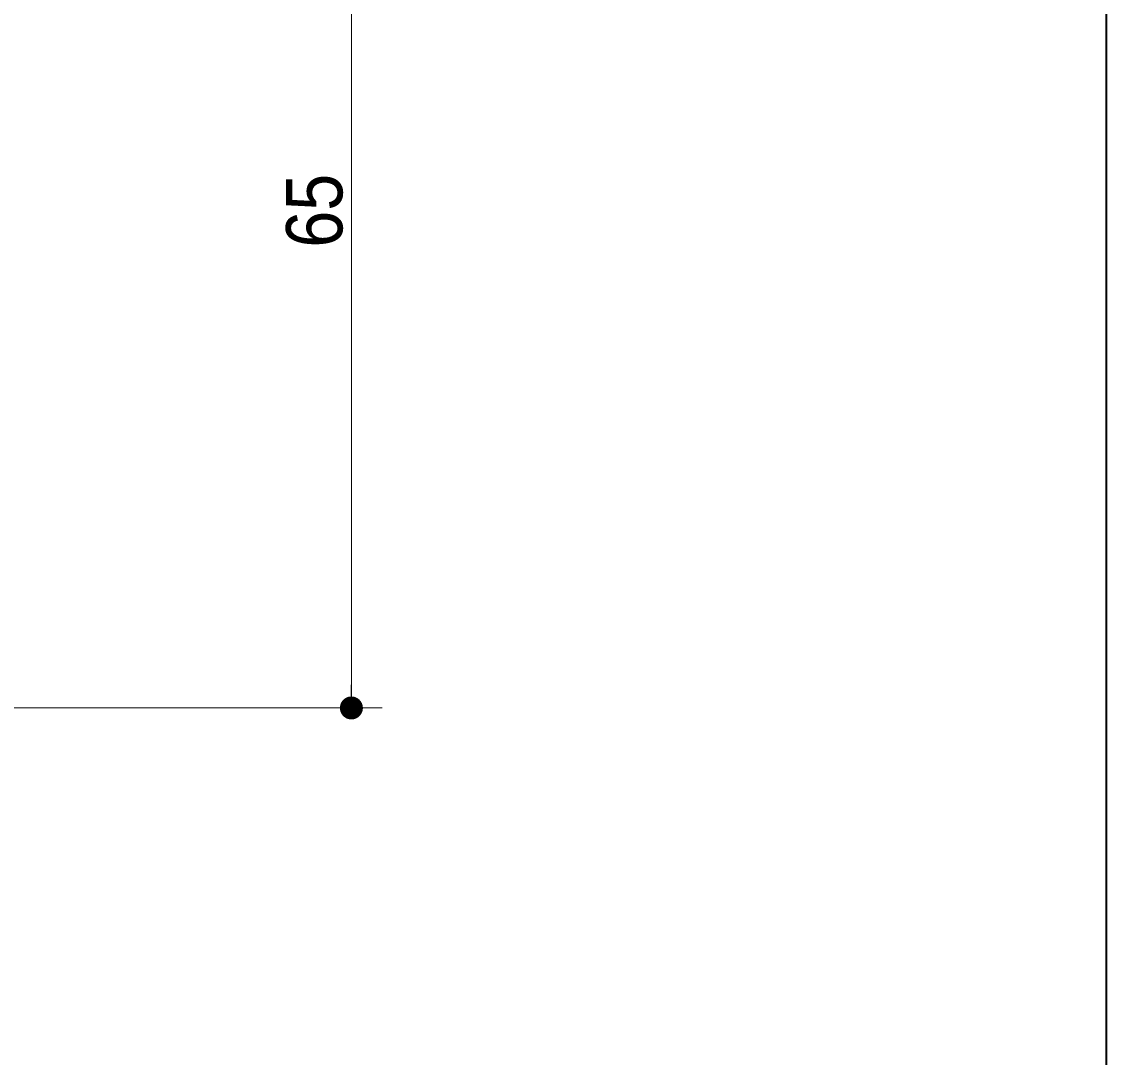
# Model space of a CAD drawing. Units: millimetres, scale not verified. Extents: x -4547 to 4547, y -2284 to 2284.
# Drawn here: x 1129 to 1659, y -306 to 200 of the extents above; entities that cross this region are included whole.
import ezdxf
from ezdxf.enums import TextEntityAlignment as Align

# ---------------------------------------------------------------- set-up
doc = ezdxf.new("R2010")
doc.units = ezdxf.units.MM
doc.header["$LTSCALE"] = 20
doc.header["$PDMODE"] = 32
doc.header["$PDSIZE"] = 10
for name, color, linetype, lineweight in [('0-0_1図面枠', 7, 'Continuous', 20), ('0-3_0', 7, 'Continuous', 25), ('0-5_2寸法-1', 7, 'Continuous', 15)]:
    doc.layers.add(name, color=color, linetype=linetype, lineweight=lineweight)
doc.layers.add('0-4_Defpoints', color=7, linetype='Continuous')
doc.styles.add('ＭＳ Ｐゴシック', font='')
doc.styles.get('ＭＳ Ｐゴシック').set_extended_font_data('MS PGothic')

# ---------------------------------------------------------------- blocks, each defined once
blk = doc.blocks.new('グループ-3')
at = {"layer": '0-0_1図面枠', "lineweight": 35}
blk.add_lwpolyline([(-60000, 41550), (60000, 41550), (60000, -41550), (-60000, -41550)], close=True, dxfattribs=at)
blk = doc.blocks.new('図面枠')
at = {"layer": '0-0_1図面枠'}
blk.add_blockref('グループ-3', (0, 0), dxfattribs=at)
blk = doc.blocks.new('_Dot')
at = {"layer": '0-3_0'}
blk.add_line((-10, 0), (-20, 0), dxfattribs=at)
for points in [[(0, 0), (-4.26, 9.05), (-3.09, 9.51)], [(0, 0), (-3.09, 9.51), (-1.87, 9.82)], [(0, 0), (-1.87, 9.82), (-0.63, 9.98)], [(0, 0), (-0.63, 9.98), (0.63, 9.98)], [(0, 0), (0.63, 9.98), (1.87, 9.82)], [(0, 0), (1.87, 9.82), (3.09, 9.51)], [(0, 0), (3.09, 9.51), (4.26, 9.05)], [(0, 0), (-10, 0), (-9.92, 1.25)], [(0, 0), (-9.92, -1.25), (-10, 0)], [(0, 0), (-9.92, 1.25), (-9.69, 2.49)], [(0, 0), (-9.69, -2.49), (-9.92, -1.25)], [(0, 0), (-9.69, 2.49), (-9.3, 3.68)], [(0, 0), (-9.3, -3.68), (-9.69, -2.49)], [(0, 0), (-9.3, 3.68), (-8.76, 4.82)], [(0, 0), (-8.76, -4.82), (-9.3, -3.68)], [(0, 0), (-8.76, 4.82), (-8.09, 5.88)], [(0, 0), (-8.09, -5.88), (-8.76, -4.82)], [(0, 0), (-8.09, 5.88), (-7.29, 6.85)], [(0, 0), (-7.29, -6.85), (-8.09, -5.88)], [(0, 0), (-7.29, 6.85), (-6.37, 7.71)], [(0, 0), (-6.37, -7.71), (-7.29, -6.85)], [(0, 0), (-6.37, 7.71), (-5.36, 8.44)], [(0, 0), (-5.36, -8.44), (-6.37, -7.71)], [(0, 0), (-5.36, 8.44), (-4.26, 9.05)], [(0, 0), (-4.26, -9.05), (-5.36, -8.44)], [(0, 0), (-3.09, -9.51), (-4.26, -9.05)], [(0, 0), (-1.87, -9.82), (-3.09, -9.51)], [(0, 0), (-0.63, -9.98), (-1.87, -9.82)], [(0, 0), (0.63, -9.98), (-0.63, -9.98)], [(0, 0), (4.26, 9.05), (5.36, 8.44)], [(0, 0), (5.36, 8.44), (6.37, 7.71)], [(0, 0), (6.37, 7.71), (7.29, 6.85)], [(0, 0), (7.29, 6.85), (8.09, 5.88)], [(0, 0), (8.09, 5.88), (8.76, 4.82)], [(0, 0), (8.76, 4.82), (9.3, 3.68)], [(0, 0), (9.3, 3.68), (9.69, 2.49)], [(0, 0), (9.69, 2.49), (9.92, 1.25)], [(0, 0), (9.92, 1.25), (10, 0)], [(0, 0), (1.87, -9.82), (0.63, -9.98)], [(0, 0), (3.09, -9.51), (1.87, -9.82)], [(0, 0), (4.26, -9.05), (3.09, -9.51)], [(0, 0), (5.36, -8.44), (4.26, -9.05)], [(0, 0), (6.37, -7.71), (5.36, -8.44)], [(0, 0), (7.29, -6.85), (6.37, -7.71)], [(0, 0), (8.09, -5.88), (7.29, -6.85)], [(0, 0), (8.76, -4.82), (8.09, -5.88)], [(0, 0), (9.3, -3.68), (8.76, -4.82)], [(0, 0), (9.69, -2.49), (9.3, -3.68)], [(0, 0), (9.92, -1.25), (9.69, -2.49)], [(0, 0), (10, 0), (9.92, -1.25)]]:
    blk.add_solid(points, dxfattribs=at)

msp = doc.modelspace()

# ---------------------------------------------------------------- linework, layer by layer
at = {"layer": '0-4_Defpoints'}
msp.add_point((1290.13, -135.3), dxfattribs=at)
at = {"layer": '0-5_2寸法-1'}
for p, q in [((1290.13, 340.95), (1290.13, -124.04)), ((1084.25, -135.3), (1305.13, -135.3))]:
    msp.add_line(p, q, dxfattribs=at)

# ---------------------------------------------------------------- block references
at = {"layer": '0-0_1図面枠', "xscale": 0.05, "yscale": 0.05}
msp.add_blockref('図面枠', (-1340.62, 0), dxfattribs=at)
at = {"layer": '0-5_2寸法-1', "xscale": 0.5627563, "yscale": 0.5627563, "rotation": 270}
msp.add_blockref('_Dot', (1290.13, -135.3), dxfattribs=at)

# ---------------------------------------------------------------- texts
at = {"layer": '0-5_2寸法-1', "style": 'ＭＳ Ｐゴシック', "width": 0.9}
msp.add_text('65', height=27.57, rotation=90, dxfattribs=at).set_placement((1294.01, 89.93), align=Align.BOTTOM_LEFT)

doc.saveas('drawing.dxf')
